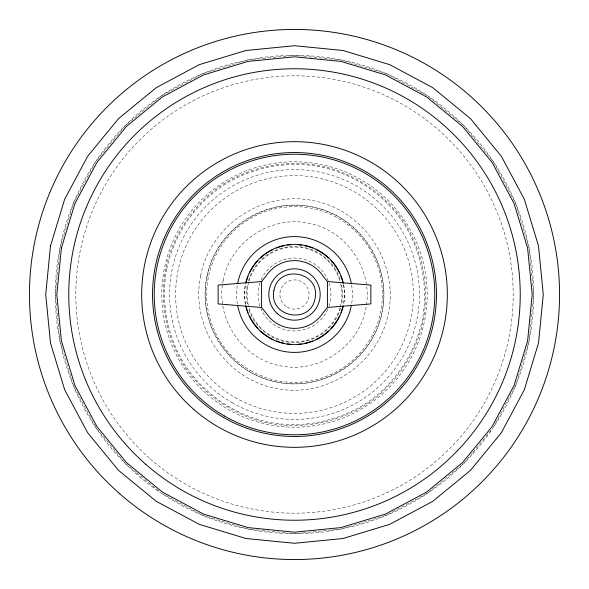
<?xml version="1.0" encoding="UTF-8"?>
<svg xmlns="http://www.w3.org/2000/svg" width="589" height="589" viewBox="0 0 589 589"><rect width="100%" height="100%" fill="white"/><g stroke="black" fill="none" stroke-linecap="round" stroke-linejoin="round"><path stroke-width="0.44" stroke-dasharray="2.94 2.21" d="M96.817 160.208L116.062 136.758M116.644 136.052L125.391 125.391L137.473 115.473M472.356 452.948L463.609 463.609L451.527 473.527M472.938 452.242L492.183 428.792M138.179 114.892L161.629 95.646L202.977 73.551L247.844 59.938L294.5 55.344L341.156 59.938L386.023 73.544L427.371 95.646A239.163 239.163 0 0 0 96.147 160.863M450.821 474.108L427.371 493.354L386.023 515.449L341.156 529.062L294.5 533.656L247.844 529.062L202.977 515.449L161.629 493.354A239.163 239.163 0 0 0 492.853 428.137M428.792 96.817L452.242 116.062M452.948 116.644L463.609 125.391L473.527 137.473M136.052 472.356L125.391 463.609L115.473 451.527M136.758 472.938L160.208 492.183M474.108 138.179L493.354 161.629L515.449 202.977L529.062 247.844L533.656 294.5L529.062 341.156L515.449 386.023L493.354 427.371A239.163 239.163 0 0 0 428.137 96.147M114.892 450.821L95.646 427.371L73.551 386.023L59.938 341.156L55.344 294.5L59.938 247.844L73.551 202.977L95.646 161.629A239.163 239.163 0 0 0 160.863 492.853M340.641 283.603A47.407 47.407 0 0 1 340.221 307.038M339.986 307.856A47.407 47.407 0 0 1 248.565 306.221M248.359 305.397A47.407 47.407 0 0 1 248.779 281.962M249.014 281.144A47.407 47.407 0 0 1 340.435 282.779M340.597 308.032A48.048 48.048 0 0 1 248.403 308.032M247.38 303.872A48.048 48.048 0 0 1 247.38 285.128M248.403 280.968A48.048 48.048 0 0 1 340.597 280.968M341.62 285.128A48.048 48.048 0 0 1 341.62 303.872M329.089 283.066A36.43 36.43 0 0 1 328.485 307.613M327.808 309.254A36.43 36.43 0 0 1 260.846 308.437M259.911 305.927A36.43 36.43 0 0 1 260.515 281.387M261.192 279.738A36.43 36.43 0 0 1 328.154 280.555M245.341 304.277A50.124 50.124 0 0 1 245.341 284.723M343.659 284.723A50.124 50.124 0 0 1 343.659 304.277M245.576 304.233A49.881 49.881 0 0 1 245.576 284.767M343.424 284.767A49.881 49.881 0 0 1 343.424 304.233M237.404 304.079A57.899 57.899 0 0 1 237.713 283.206M351.604 284.914A57.899 57.899 0 0 1 351.604 304.079M165.671 268.871C159.405 302.842 166.496 338.491 185.285 367.477C204.869 395.918 235.099 416.121 268.871 423.329C302.842 429.595 338.491 422.504 367.477 403.715C395.926 384.131 416.121 353.901 423.329 320.121C429.595 286.158 422.504 250.509 403.715 221.523C384.131 193.074 353.901 172.879 320.129 165.671C286.158 159.405 250.509 166.496 221.523 185.285C193.074 204.869 172.879 235.099 165.671 268.871M166.687 269.077C160.466 302.775 167.504 338.145 186.146 366.903C205.576 395.123 235.563 415.164 269.077 422.313C302.775 428.534 338.145 421.496 366.903 402.854C395.123 383.424 415.164 353.437 422.313 319.923C428.534 286.225 421.496 250.848 402.854 222.097C383.424 193.869 353.437 173.836 319.923 166.687C286.225 160.466 250.855 167.504 222.097 186.139C193.877 205.576 173.836 235.563 166.687 269.077M200.628 275.829C190.041 326.173 225.263 378.882 275.829 388.372C326.173 398.959 378.889 363.737 388.372 313.171C398.959 262.827 363.737 210.111 313.171 200.628C262.827 190.041 210.111 225.263 200.628 275.829M206.864 277.066C196.844 323.788 230.063 373.514 277.066 382.136C323.795 392.156 373.514 358.937 382.136 311.934C392.156 265.205 358.937 215.486 311.934 206.864C265.205 196.844 215.486 230.063 206.864 277.066M223.209 280.32C215.051 318.332 242.079 358.782 280.32 365.791C318.332 373.949 358.782 346.921 365.791 308.68C373.949 270.668 346.921 230.218 308.68 223.209C270.668 215.051 230.218 242.079 223.209 280.32M150.305 458.919A218.696 218.696 0 0 0 508.992 337.166A218.696 218.696 0 0 0 224.203 87.415A218.696 218.696 0 0 0 150.305 458.919M207.004 394.269A132.702 132.702 0 0 0 424.654 320.387A132.702 132.702 0 0 0 251.842 168.837A132.702 132.702 0 0 0 207.004 394.269M232.044 402.677A124.912 124.912 0 0 0 419.42 294.5A124.912 124.912 0 0 0 232.044 186.315A124.912 124.912 0 0 0 232.044 402.677M235.055 397.465A118.897 118.897 0 0 0 413.397 294.5A118.897 118.897 0 0 0 235.055 191.535A118.897 118.897 0 0 0 235.055 397.465M249.824 371.88A89.351 89.351 0 0 0 383.851 294.5A89.351 89.351 0 0 0 249.824 217.12A89.351 89.351 0 0 0 249.824 371.88M250.568 370.599A87.871 87.871 0 0 0 382.371 294.5A87.871 87.871 0 0 0 250.568 218.401A87.871 87.871 0 0 0 250.568 370.599M287.189 307.163A14.622 14.622 0 0 0 309.122 294.5A14.622 14.622 0 0 0 287.189 281.837A14.622 14.622 0 0 0 287.189 307.163"/><path stroke-width="0.88" d="M261.582 281.527L266.324 275.674A33.89 33.89 0 0 1 322.676 275.674L327.418 281.527L327.418 307.465L322.676 313.326A33.89 33.89 0 0 1 266.324 313.326L261.582 307.465L261.582 281.527L218.129 285.083L218.129 303.917L261.582 307.465M327.418 307.465L370.871 303.917L370.871 285.083L327.418 281.527M343.284 306.022A50.124 50.124 0 0 1 245.716 306.022M245.716 282.978A50.124 50.124 0 0 1 343.284 282.978M343.048 305.963A49.881 49.881 0 0 1 340.921 312.766M339.5 316.021A49.881 49.881 0 0 1 331.003 328.493M328.5 331.003A49.881 49.881 0 0 1 316.028 339.5M312.766 340.921A49.881 49.881 0 0 1 304.233 343.424M301.605 343.873A49.881 49.881 0 0 1 298.056 344.256M290.944 344.256A49.881 49.881 0 0 1 287.395 343.873M284.767 343.424A49.881 49.881 0 0 1 276.234 340.921M272.979 339.5A49.881 49.881 0 0 1 260.507 331.003M257.997 328.493A49.881 49.881 0 0 1 249.5 316.021M248.079 312.766A49.881 49.881 0 0 1 245.952 305.963M245.952 283.029A49.881 49.881 0 0 1 248.079 276.234M249.5 272.972A49.881 49.881 0 0 1 257.997 260.5M260.507 257.997A49.881 49.881 0 0 1 272.979 249.5M276.234 248.079A49.881 49.881 0 0 1 284.767 245.576M287.395 245.127A49.881 49.881 0 0 1 290.944 244.744M298.056 244.744A49.881 49.881 0 0 1 301.605 245.127M304.233 245.576A49.881 49.881 0 0 1 312.766 248.079M316.028 249.5A49.881 49.881 0 0 1 328.5 257.997M331.003 260.5A49.881 49.881 0 0 1 339.5 272.972M340.921 276.234A49.881 49.881 0 0 1 343.048 283.029M351.287 305.794A57.899 57.899 0 0 1 237.713 305.794M237.713 283.206A57.899 57.899 0 0 1 351.287 283.206M50.492 245.966L45.714 294.5L50.492 343.034L64.65 389.704L87.643 432.716L118.58 470.42L156.284 501.357L199.296 524.35L245.966 538.508L294.5 543.286L343.034 538.508L389.704 524.35L432.716 501.357L470.42 470.42L501.357 432.716L524.35 389.704L538.508 343.034L543.286 294.5L538.508 245.966L524.35 199.296L501.357 156.284L470.42 118.58L432.716 87.643L389.704 64.65L343.034 50.492L294.5 45.714L245.966 50.492L199.296 64.65L156.284 87.643L118.58 118.58L87.643 156.284L64.65 199.296L50.492 245.966M61.389 248.131L56.816 294.5L61.389 340.869L74.913 385.456L96.876 426.546L126.436 462.564L162.454 492.124L203.544 514.087L248.131 527.611L294.5 532.184L340.869 527.611L385.456 514.087L426.546 492.124L462.564 462.564L492.124 426.546L514.087 385.456L527.611 340.869L532.184 294.5L527.611 248.131L514.087 203.544L492.124 162.454L462.564 126.436L426.546 96.876L385.456 74.913L340.869 61.389L294.5 56.816L248.131 61.389L203.544 74.913L162.454 96.876L126.436 126.436L96.876 162.454L74.913 203.544L61.389 248.131M273.944 290.414C268.223 317.066 310.138 325.408 315.056 298.586C320.777 271.934 278.862 263.592 273.944 290.414M119.744 493.773A265.05 265.05 0 0 0 554.455 346.207A265.05 265.05 0 0 0 209.301 43.512A265.05 265.05 0 0 0 119.744 493.773M145.66 464.22A225.742 225.742 0 0 0 515.898 338.542A225.742 225.742 0 0 0 221.943 80.745A225.742 225.742 0 0 0 145.66 464.22M193.737 409.399A152.823 152.823 0 0 0 444.386 324.311A152.823 152.823 0 0 0 245.377 149.79A152.823 152.823 0 0 0 193.737 409.399M277.574 313.797A25.666 25.666 0 0 0 319.68 299.507A25.666 25.666 0 0 0 286.247 270.189A25.666 25.666 0 0 0 277.574 313.797M223.518 417.446A141.964 141.964 0 0 0 436.464 294.5A141.964 141.964 0 0 0 223.518 171.554A141.964 141.964 0 0 0 223.518 417.446M224.365 415.981A140.27 140.27 0 0 0 434.77 294.5A140.27 140.27 0 0 0 224.365 173.019A140.27 140.27 0 0 0 224.365 415.981"/></g></svg>
